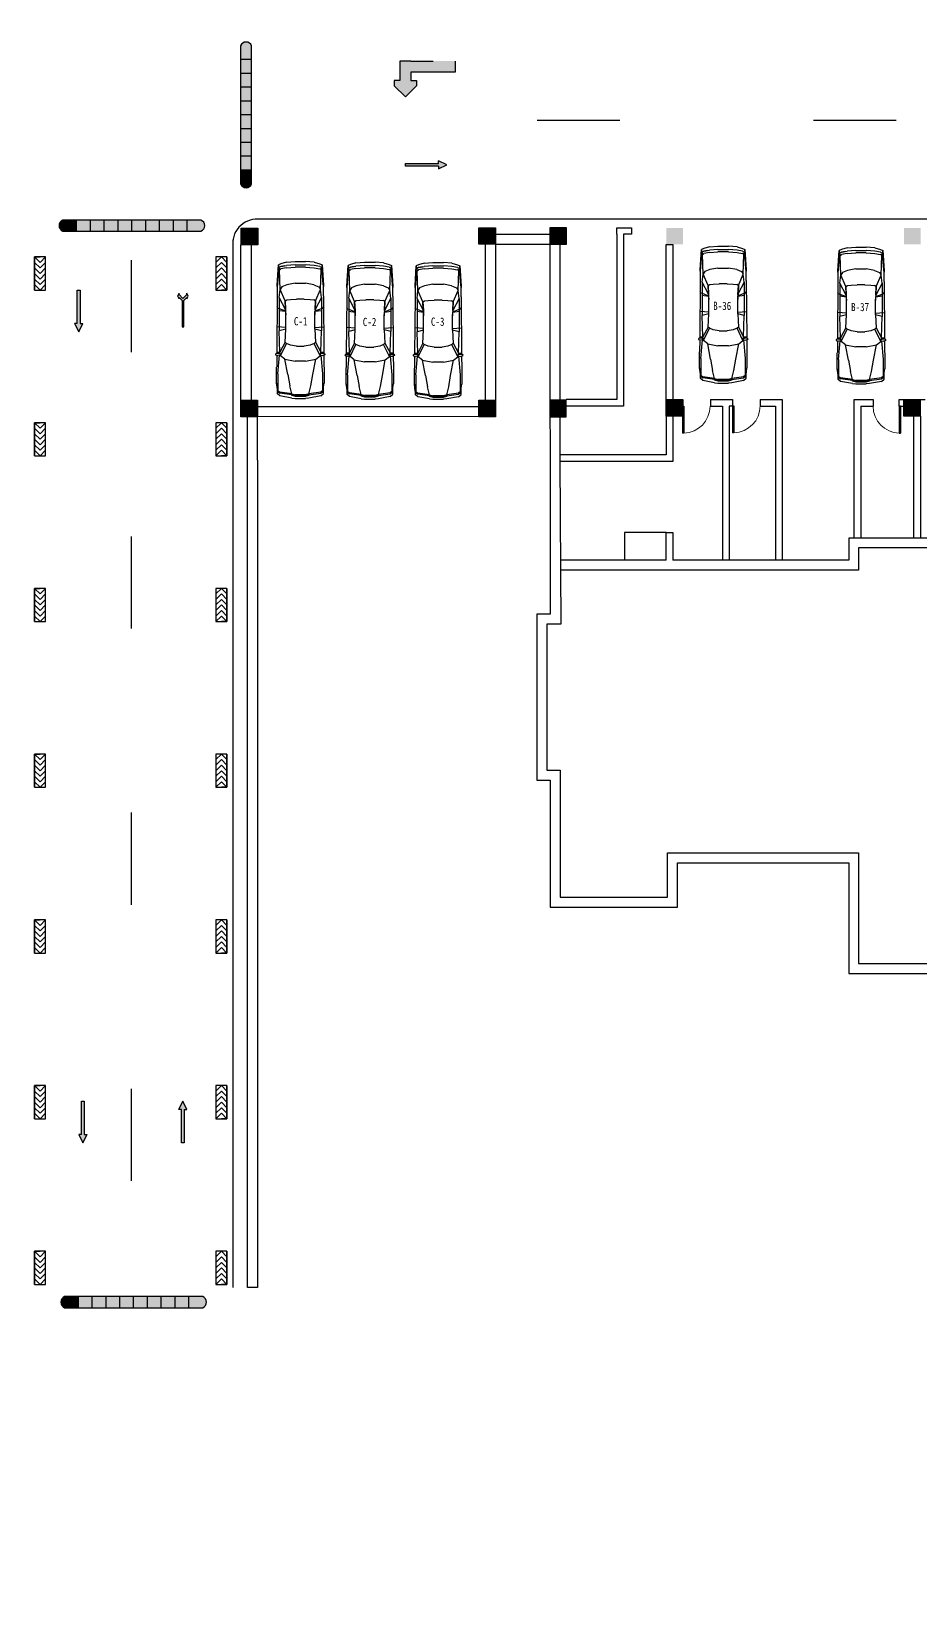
# Model space of a CAD drawing. Extents: x -266505272703 to 7385419, y -354256 to 107640740655.
# Drawn here: x 3530913 to 3563073, y -41758 to 15367 of the extents above; entities that cross this region are included whole.
import ezdxf

# ---------------------------------------------------------------- set-up
doc = ezdxf.new("R2010")
doc.units = 0
doc.header["$LTSCALE"] = 1000
for name, color, linetype in [('jb1', 42, 'Continuous'), ('PUB_TEXT', 7, 'Continuous'), ('QC', 8, 'Continuous'), ('ROOF', 4, 'Continuous'), ('WINDOW', 4, 'Continuous'), ('图框', 6, 'Continuous'), ('红线', 1, 'Continuous')]:
    doc.layers.add(name, color=color, linetype=linetype)
doc.styles.get("Standard").update_dxf_attribs({"font": 'rs.shx', "bigfont": 'hztxt.shx'})
doc.styles.add('STYLE2', font='NSimSun.ttf', dxfattribs={"width": 0.8})

# ---------------------------------------------------------------- blocks, each defined once
blk = doc.blocks.new('M_F27')
for p, q in [((-2489, 522), (-2426, 736)), ((-2426, 736), (-2389, 824)), ((-2389, 824), (-1610, 874)), ((-2389, 824), (-1560, 874)), ((-2264, 812), (-2389, 824)), ((-2326, 736), (-2364, 522)), ((-2326, 736), (-2351, 596)), ((-2326, 736), (-2288, 811)), ((-2200, 786), (-2288, 811)), ((-2276, 522), (-2238, 736)), ((-2200, 786), (-2238, 736)), ((-1560, 874), (-2212, 815)), ((-2208, 815), (-2211, 814)), ((-1660, 862), (-2208, 815)), ((-1446, 761), (-2200, 786)), ((-1560, 874), (-1660, 862)), ((-1622, 510), (-1547, 698)), ((-1617, 869), (-1620, 866)), ((-1208, 874), (-1610, 874)), ((-1547, 698), (-1446, 761)), ((-1145, 799), (-1446, 761)), ((-1019, 572), (-1446, 761)), ((-1208, 874), (980, 889)), ((-1145, 799), (-682, 557)), ((-1145, 799), (124, 799)), ((-743, 849), (-793, 874)), ((-730, 799), (-743, 849)), ((-630, 555), (-730, 799)), ((-642, 799), (-605, 554)), ((-2, 547), (-27, 877)), ((124, 799), (61, 547)), ((941, 773), (124, 799)), ((564, 572), (941, 773)), ((1079, 748), (614, 522)), ((941, 773), (941, 874)), ((983, 777), (941, 773)), ((941, 773), (987, 765)), ((980, 902), (995, 790)), ((980, 790), (980, 898)), ((995, 790), (980, 790)), ((980, 790), (992, 746)), ((984, 905), (1020, 939)), ((992, 746), (1021, 747)), ((995, 790), (1022, 746)), ((1022, 748), (995, 790)), ((1021, 747), (1022, 748)), ((1053, 768), (1022, 746)), ((1036, 935), (1062, 857)), ((1036, 756), (1079, 748)), ((1051, 889), (1497, 893)), ((1057, 776), (1062, 857)), ((1770, 849), (1058, 784)), ((1204, 585), (1079, 748)), ((1506, 899), (2121, 899)), ((2461, 849), (1770, 849)), ((2272, 876), (2121, 899)), ((2272, 876), (2272, 874)), ((2437, 851), (2272, 876)), ((2511, 874), (2287, 874)), ((2398, 849), (2461, 773)), ((2437, 850), (2433, 851)), ((2498, 773), (2436, 849)), ((2511, 874), (2450, 850)), ((2461, 773), (2523, 321)), ((2561, 321), (2498, 773)), ((2599, 773), (2511, 874)), ((2599, 773), (2687, 321)), ((-2489, 522), (-2514, 196)), ((-2514, -206), (-2514, 196)), ((-2364, 522), (-2389, 196)), ((-2389, -206), (-2389, 196)), ((-2351, 594), (-2351, 596)), ((-2301, 196), (-2276, 522)), ((-2301, 196), (-2301, -206)), ((-1622, 510), (-1685, 196)), ((-1685, -206), (-1685, 196)), ((-1082, 145), (-1070, 371)), ((-1082, 145), (-1082, -156)), ((-1070, 371), (-1057, 510)), ((-1019, 572), (-1057, 510)), ((-680, 556), (-1019, 572)), ((-1019, 572), (-479, 547)), ((-680, 556), (-630, 555)), ((-605, 554), (-630, 555)), ((-479, 547), (-605, 554)), ((61, 547), (-479, 547)), ((61, 547), (564, 572)), ((564, 572), (614, 522)), ((614, 522), (677, 371)), ((677, 371), (714, 145)), ((714, -156), (714, 145)), ((1795, 472), (1204, 585)), ((1280, 196), (1204, 585)), ((1280, 196), (1280, -206)), ((2222, 397), (1795, 472)), ((2523, 321), (2222, 397)), ((2523, 321), (2586, 321)), ((2523, 321), (2561, 196)), ((2580, 196), (2542, 321)), ((2561, 196), (2561, -206)), ((2611, 196), (2574, 321)), ((2580, 321), (2618, 196)), ((2580, 196), (2580, -206)), ((2611, 196), (2611, -206)), ((2618, -206), (2618, 196)), ((2687, 321), (2699, 196)), ((2699, -206), (2699, 196)), ((-2489, -533), (-2514, -206)), ((-2489, -533), (-2426, -747)), ((-2389, -206), (-2364, -533)), ((-2326, -747), (-2364, -533)), ((-2276, -533), (-2301, -206)), ((-2276, -533), (-2238, -747)), ((-1685, -206), (-1622, -520)), ((-1622, -520), (-1547, -709)), ((-1019, -583), (-1446, -772)), ((-682, -568), (-1145, -809)), ((-1070, -382), (-1082, -156)), ((-1057, -520), (-1070, -382)), ((-1019, -583), (-1057, -520)), ((-479, -558), (-1019, -583)), ((-1019, -583), (-680, -567)), ((-730, -809), (-630, -566)), ((-680, -567), (-682, -568)), ((-680, -567), (-630, -566)), ((-605, -565), (-642, -809)), ((-630, -566), (-605, -565)), ((-605, -565), (-479, -558)), ((61, -558), (-479, -558)), ((-2, -558), (-27, -884)), ((61, -558), (124, -809)), ((564, -583), (61, -558)), ((614, -533), (564, -583)), ((564, -583), (941, -784)), ((677, -382), (614, -533)), ((1079, -759), (614, -533)), ((714, -156), (677, -382)), ((1204, -596), (1079, -759)), ((1204, -596), (1280, -206)), ((1795, -483), (1204, -596)), ((1795, -483), (2222, -407)), ((2523, -332), (2222, -407)), ((2523, -332), (2461, -784)), ((2561, -332), (2498, -784)), ((2523, -332), (2561, -206)), ((2586, -332), (2523, -332)), ((2580, -206), (2542, -332)), ((2618, -6), (2561, -6)), ((2574, -332), (2611, -206)), ((2618, -206), (2580, -332)), ((2687, -332), (2599, -784)), ((2687, -332), (2699, -206)), ((-2426, -747), (-2389, -835)), ((-2389, -835), (-2264, -823)), ((-1560, -885), (-2389, -835)), ((-1610, -885), (-2389, -835)), ((-2351, -607), (-2351, -605)), ((-2351, -607), (-2326, -747)), ((-2326, -747), (-2288, -822)), ((-2288, -822), (-2200, -797)), ((-2200, -797), (-2238, -747)), ((-2212, -826), (-1560, -885)), ((-2208, -826), (-2211, -825)), ((-1660, -872), (-2208, -826)), ((-1446, -772), (-2200, -797)), ((-1560, -885), (-1660, -872)), ((-1621, -877), (-1617, -880)), ((-1610, -885), (-1208, -885)), ((-1547, -709), (-1446, -772)), ((-1145, -809), (-1446, -772)), ((-1208, -885), (980, -900)), ((-1145, -809), (124, -809)), ((-743, -860), (-793, -885)), ((-743, -860), (-730, -809)), ((941, -784), (124, -809)), ((987, -776), (941, -784)), ((983, -788), (941, -784)), ((941, -885), (941, -784)), ((992, -757), (980, -800)), ((995, -800), (980, -800)), ((995, -800), (980, -913)), ((980, -909), (980, -800)), ((984, -916), (1020, -950)), ((992, -757), (1021, -758)), ((995, -800), (1022, -757)), ((1022, -758), (995, -800)), ((1021, -758), (1022, -758)), ((1022, -757), (1053, -779)), ((1036, -767), (1079, -759)), ((1036, -946), (1062, -867)), ((1051, -901), (1497, -904)), ((1057, -787), (1062, -867)), ((1770, -860), (1058, -795)), ((2121, -910), (1506, -910)), ((1770, -860), (2461, -860)), ((2121, -910), (2272, -887)), ((2270, -887), (2121, -910)), ((2437, -861), (2272, -887)), ((2272, -885), (2272, -887)), ((2285, -885), (2511, -885)), ((2398, -860), (2461, -784)), ((2436, -860), (2498, -784)), ((2437, -861), (2436, -860)), ((2450, -861), (2511, -885)), ((2599, -784), (2511, -885))]:
    blk.add_line(p, q)
for centre, start, end in [((990, 898), 132.96497, 179.74535), ((1027, 932), 18.15727, 132.96497), ((1047, 776), 305.15418, 356.86364), ((990, -909), 180.25465, 227.03503), ((1027, -942), 227.03503, 341.84273), ((1047, -787), 3.17983, 54.84582)]:
    blk.add_arc(centre, 10, start, end)
at = {"width": 0.8, "flags": 9}
for tag in ['XSIZE', 'YSIZE']:
    blk.add_attdef(tag, (0, 0), '', height=0.5, dxfattribs=at)
blk = doc.blocks.new('$DorLib2D$00000001')
for p, q in [((0.45, 0.975), (0.5, 0.975)), ((0.45, 0), (0.45, 0.975)), ((0.5, 0), (0.5, 0.975)), ((0.5, 0), (0.45, 0))]:
    blk.add_line(p, q)
at = {"lineweight": 13}
blk.add_arc((0.475, 0), 0.975, 91.4693, 180, dxfattribs=at)

msp = doc.modelspace()

# ---------------------------------------------------------------- hatches: boundary and pattern name
at = {"layer": 'jb1', "linetype": 'ByBlock'}
h = msp.add_hatch(color=256, dxfattribs=at)
h.paths.add_polyline_path([(3207028, 61244), (3207028, -349256), (3784028, -349256), (3784028, 61244)], flags=16)
h.paths.add_polyline_path([(3194528, -354256), (3194528, 66244), (3789028, 66244), (3789028, -354256)])
h.paths.add_polyline_path([(3205987, -18360), (3205987, -12971), (3203126, -12971), (3203126, -18360)], flags=24)
h.paths.add_polyline_path([(3201099, -18348), (3201099, -12948), (3198270, -12948), (3198270, -18348)], flags=24)
edge = h.paths.add_edge_path(flags=16)
edge.add_line((3207028, 61244), (3197028, 61244))
edge.add_line((3197028, 61244), (3197028, -23256))
edge.add_line((3197028, -23256), (3207028, -23256))
edge = h.paths.add_edge_path(flags=16)
edge.add_line((3202028, 61244), (3202028, -18256))
h.paths.add_polyline_path([(3201021, -22371), (3201021, -20286), (3198223, -20286), (3198223, -22371)], flags=24)
h.paths.add_polyline_path([(3205457, -22424), (3205457, -20318), (3202722, -20318), (3202722, -22424)], flags=24)
edge = h.paths.add_edge_path(flags=0)
edge.add_line((3197028, -18256), (3207028, -18256))
edge = h.paths.add_edge_path(flags=0)
edge.add_line((3197028, -10756), (3207028, -10756))
edge = h.paths.add_edge_path(flags=0)
edge.add_line((3197028, 744), (3207028, 744))
h.paths.add_polyline_path([(3205940, 8359), (3205940, 13623), (3203017, 13623), (3203017, 8359)], flags=24)
h.paths.add_polyline_path([(3200990, 8419), (3200990, 12965), (3198161, 12965), (3198161, 8419)], flags=24)
edge = h.paths.add_edge_path(flags=0)
edge.add_line((3197028, 8244), (3207028, 8244))
edge = h.paths.add_edge_path(flags=0)
edge.add_line((3197028, 15744), (3207028, 15744))
h.paths.add_polyline_path([(3201180, 34865), (3201180, 40170), (3198382, 40170), (3198382, 34865)], flags=24)
h.paths.add_polyline_path([(3205969, 34786), (3205969, 39997), (3203329, 39997), (3203329, 34786)], flags=24)
edge = h.paths.add_edge_path(flags=0)
edge.add_line((3197028, 27244), (3207028, 27244))
edge = h.paths.add_edge_path(flags=0)
edge.add_line((3197028, 34744), (3207028, 34744))
edge = h.paths.add_edge_path(flags=0)
edge.add_line((3197028, 42244), (3207028, 42244))
edge = h.paths.add_edge_path(flags=0)
edge.add_line((3197028, 53744), (3207028, 53744))
edge = h.paths.add_edge_path(flags=0)
edge.add_line((3504528, -349256), (3504528, -335256))
edge.add_line((3504528, -335256), (3784028, -335256))
edge = h.paths.add_edge_path(flags=0)
edge.add_line((3580028, -344756), (3670028, -344756))
edge = h.paths.add_edge_path(flags=0)
edge.add_line((3580028, -340256), (3670028, -340256))
h.paths.add_polyline_path([(3580921, -339322), (3586279, -339322), (3586279, -336555), (3580921, -336555)], flags=8)
h.paths.add_polyline_path([(3581167, -348327), (3586242, -348327), (3586242, -345529), (3581167, -345529)], flags=8)
edge = h.paths.add_edge_path(flags=0)
edge.add_line((3511834, -341564), (3511834, -341020))
edge = h.paths.add_edge_path(flags=0)
edge.add_line((3518840, -341020), (3518840, -341564))
edge = h.paths.add_edge_path(flags=0)
edge.add_line((3517008, -341564), (3517008, -341020))
edge = h.paths.add_edge_path(flags=0)
edge.add_arc((3515337, -341290), 439, 0, 360)
edge = h.paths.add_edge_path(flags=0)
edge.add_arc((3515337, -341290), 952, 0, 360)
edge = h.paths.add_edge_path(flags=0)
edge.add_line((3513691, -341020), (3513691, -341564))
edge = h.paths.add_edge_path(flags=0)
edge.add_line((3580028, -349256), (3580028, -335256))
h.paths.add_polyline_path([(3528821, -347040), (3562658, -347040), (3562658, -344592), (3528821, -344592)], flags=8)
edge = h.paths.add_edge_path(flags=0)
edge.add_arc((3514570, -346293), 254, 23.8671, 164.0253)
edge = h.paths.add_edge_path(flags=0)
edge.add_line((3514326, -346552), (3514326, -346775))
edge.add_line((3514326, -346775), (3514216, -346775))
edge.add_line((3514216, -346775), (3514216, -346328))
edge = h.paths.add_edge_path(flags=0)
edge.add_line((3514216, -346258), (3514216, -345945))
edge.add_line((3514216, -345945), (3514326, -345945))
edge.add_line((3514326, -345945), (3514326, -346034))
edge = h.paths.add_edge_path(flags=0)
edge.add_line((3513019, -343617), (3515077, -343617))
edge = h.paths.add_edge_path(flags=0)
edge.add_line((3515077, -344162), (3513019, -344162))
edge = h.paths.add_edge_path(flags=0)
edge.add_line((3513019, -341564), (3513019, -343617))
edge = h.paths.add_edge_path(flags=0)
edge.add_line((3512499, -343617), (3512499, -341564))
edge = h.paths.add_edge_path(flags=0)
edge.add_line((3513019, -344830), (3512499, -344830))
h.paths.add_polyline_path([(3512811, -345945), (3512918, -345945), (3512918, -346778), (3512811, -346778)], flags=0)
h.paths.add_polyline_path([(3512802, -345680), (3512915, -345680), (3512915, -345855), (3512802, -345855)], flags=0)
edge = h.paths.add_edge_path(flags=0)
edge.add_line((3512499, -344830), (3512499, -344162))
edge = h.paths.add_edge_path(flags=0)
edge.add_line((3511834, -343617), (3512499, -343617))
edge = h.paths.add_edge_path(flags=0)
edge.add_line((3511834, -344162), (3511834, -343617))
edge = h.paths.add_edge_path(flags=0)
edge.add_line((3512499, -344162), (3511834, -344162))
edge = h.paths.add_edge_path(flags=0)
edge.add_line((3512484, -346058), (3512484, -346775))
edge.add_line((3512484, -346775), (3512370, -346775))
edge.add_line((3512370, -346775), (3512370, -346058))
edge = h.paths.add_edge_path(flags=0)
edge.add_line((3512370, -346058), (3512213, -346058))
edge.add_line((3512213, -346058), (3512213, -345948))
edge.add_line((3512213, -345948), (3512370, -345948))
edge = h.paths.add_edge_path(flags=0)
edge.add_line((3512370, -345948), (3512370, -345683))
edge.add_line((3512370, -345683), (3512484, -345683))
edge.add_line((3512484, -345683), (3512484, -345948))
edge = h.paths.add_edge_path(flags=0)
edge.add_line((3512484, -345948), (3512641, -345948))
edge.add_line((3512641, -345948), (3512641, -346058))
edge.add_line((3512641, -346058), (3512484, -346058))
edge = h.paths.add_edge_path(flags=0)
edge.add_line((3513019, -344162), (3513019, -344830))
edge = h.paths.add_edge_path(flags=0)
edge.add_arc((3514570, -346293), 356, 174.3933, 185.6067)
edge = h.paths.add_edge_path(flags=0)
edge.add_arc((3513552, -346367), 312, 10.9739, 349.0261)
edge = h.paths.add_edge_path(flags=0)
edge.add_line((3513859, -346308), (3513859, -346427))
edge = h.paths.add_edge_path(flags=0)
edge.add_arc((3513552, -346367), 428, 44.2885, 315.7115)
edge = h.paths.add_edge_path(flags=0)
edge.add_line((3513859, -346068), (3513859, -345945))
edge.add_line((3513859, -345945), (3513978, -345945))
edge.add_line((3513978, -345945), (3513978, -346781))
edge.add_line((3513978, -346781), (3513859, -346781))
edge.add_line((3513859, -346781), (3513859, -346666))
edge = h.paths.add_edge_path(flags=0)
edge.add_line((3512499, -341564), (3511834, -341564))
edge = h.paths.add_edge_path(flags=0)
edge.add_line((3513691, -341564), (3513019, -341564))
edge = h.paths.add_edge_path(flags=0)
edge.add_line((3518197, -341564), (3518197, -343617))
edge = h.paths.add_edge_path(flags=0)
edge.add_line((3517677, -343617), (3517677, -341564))
edge = h.paths.add_edge_path(flags=0)
edge.add_line((3518865, -344162), (3518197, -344162))
edge = h.paths.add_edge_path(flags=0)
edge.add_line((3518197, -343617), (3518865, -343617))
edge = h.paths.add_edge_path(flags=0)
edge.add_line((3518197, -344162), (3518197, -344830))
edge = h.paths.add_edge_path(flags=0)
edge.add_line((3518865, -343617), (3518865, -344162))
edge = h.paths.add_edge_path(flags=0)
edge.add_line((3515597, -342974), (3515597, -343617))
edge = h.paths.add_edge_path(flags=0)
edge.add_line((3515077, -342974), (3515597, -342974))
edge = h.paths.add_edge_path(flags=0)
edge.add_line((3515077, -343617), (3515077, -342974))
edge = h.paths.add_edge_path(flags=0)
edge.add_line((3515597, -343617), (3517677, -343617))
edge = h.paths.add_edge_path(flags=0)
edge.add_line((3517677, -344830), (3517677, -344162))
edge = h.paths.add_edge_path(flags=0)
edge.add_line((3517677, -344162), (3515597, -344162))
edge = h.paths.add_edge_path(flags=0)
edge.add_line((3515077, -344805), (3515077, -344162))
edge = h.paths.add_edge_path(flags=0)
edge.add_line((3515597, -344805), (3515077, -344805))
edge = h.paths.add_edge_path(flags=0)
edge.add_line((3515597, -344162), (3515597, -344805))
edge = h.paths.add_edge_path(flags=0)
edge.add_line((3518197, -344830), (3517677, -344830))
edge = h.paths.add_edge_path(flags=0)
edge.add_arc((3518301, -346289), 254, 23.8671, 164.0253)
edge = h.paths.add_edge_path(flags=0)
edge.add_line((3518057, -346219), (3518057, -346359))
edge = h.paths.add_edge_path(flags=0)
edge.add_line((3518057, -346359), (3518057, -346548))
edge = h.paths.add_edge_path(flags=0)
edge.add_line((3518057, -346548), (3518057, -346771))
edge.add_line((3518057, -346771), (3517947, -346771))
edge.add_line((3517947, -346771), (3517947, -346324))
edge = h.paths.add_edge_path(flags=0)
edge.add_arc((3518301, -346289), 356, 174.3933, 185.6067)
edge = h.paths.add_edge_path(flags=0)
edge.add_line((3517947, -346255), (3517947, -345941))
edge.add_line((3517947, -345941), (3518057, -345941))
edge.add_line((3518057, -345941), (3518057, -346030))
edge = h.paths.add_edge_path(flags=0)
edge.add_arc((3518301, -346289), 356, 11.9054, 133.2969)
edge = h.paths.add_edge_path(flags=0)
edge.add_line((3518649, -346216), (3518649, -346771))
edge.add_line((3518649, -346771), (3518533, -346771))
edge.add_line((3518533, -346771), (3518533, -346559))
edge = h.paths.add_edge_path(flags=0)
edge.add_line((3518533, -346392), (3518533, -346559))
edge = h.paths.add_edge_path(flags=0)
edge.add_line((3518533, -346392), (3518533, -346187))
edge = h.paths.add_edge_path(flags=0)
edge.add_arc((3517283, -346363), 312, 10.9739, 349.0261)
edge = h.paths.add_edge_path(flags=0)
edge.add_line((3517590, -346304), (3517590, -346423))
edge = h.paths.add_edge_path(flags=0)
edge.add_arc((3517283, -346363), 428, 44.2885, 315.7115)
edge = h.paths.add_edge_path(flags=0)
edge.add_line((3517590, -346064), (3517590, -345941))
edge.add_line((3517590, -345941), (3517709, -345941))
edge.add_line((3517709, -345941), (3517709, -346777))
edge.add_line((3517709, -346777), (3517590, -346777))
edge.add_line((3517590, -346777), (3517590, -346663))
edge = h.paths.add_edge_path(flags=0)
edge.add_line((3516060, -346333), (3516060, -346166))
edge = h.paths.add_edge_path(flags=0)
edge.add_line((3516060, -346333), (3516060, -346538))
edge = h.paths.add_edge_path(flags=0)
edge.add_arc((3516292, -346436), 254, 203.8671, 344.0253)
edge = h.paths.add_edge_path(flags=0)
edge.add_line((3516537, -346505), (3516537, -346366))
edge = h.paths.add_edge_path(flags=0)
edge.add_line((3516537, -346366), (3516537, -346176))
edge = h.paths.add_edge_path(flags=0)
edge.add_line((3516537, -346176), (3516537, -345954))
edge.add_line((3516537, -345954), (3516647, -345954))
edge.add_line((3516647, -345954), (3516647, -346401))
edge = h.paths.add_edge_path(flags=0)
edge.add_arc((3516292, -346436), 356, 354.3933, 365.6067)
edge = h.paths.add_edge_path(flags=0)
edge.add_line((3516647, -346470), (3516647, -346784))
edge.add_line((3516647, -346784), (3516537, -346784))
edge.add_line((3516537, -346784), (3516537, -346695))
edge = h.paths.add_edge_path(flags=0)
edge.add_arc((3516292, -346436), 356, 191.9054, 313.2969)
edge = h.paths.add_edge_path(flags=0)
edge.add_line((3515944, -346509), (3515944, -345954))
edge.add_line((3515944, -345954), (3516060, -345954))
edge.add_line((3516060, -345954), (3516060, -346166))
h.paths.add_polyline_path([(3515258, -347039), (3515371, -346773), (3515050, -345951), (3515179, -345951), (3515429, -346606), (3515696, -345947), (3515822, -345947), (3515379, -347039)], flags=0)
edge = h.paths.add_edge_path(flags=0)
edge.add_line((3514326, -346223), (3514326, -346363))
edge = h.paths.add_edge_path(flags=0)
edge.add_line((3514326, -346363), (3514326, -346552))
edge = h.paths.add_edge_path(flags=0)
edge.add_arc((3514570, -346293), 356, 11.9054, 133.2969)
edge = h.paths.add_edge_path(flags=0)
edge.add_line((3514918, -346220), (3514918, -346775))
edge.add_line((3514918, -346775), (3514802, -346775))
edge.add_line((3514802, -346775), (3514802, -346563))
edge = h.paths.add_edge_path(flags=0)
edge.add_line((3514802, -346396), (3514802, -346563))
edge = h.paths.add_edge_path(flags=0)
edge.add_line((3514802, -346396), (3514802, -346190))
edge = h.paths.add_edge_path(flags=0)
edge.add_line((3518840, -341564), (3518197, -341564))
edge = h.paths.add_edge_path(flags=0)
edge.add_line((3517677, -341564), (3517008, -341564))
h.paths.add_polyline_path([(3580874, -344098), (3586179, -344098), (3586179, -341300), (3580874, -341300)], flags=8)
edge = h.paths.add_edge_path(flags=0)
edge.add_line((3515077, -338991), (3513019, -338991))
edge = h.paths.add_edge_path(flags=0)
edge.add_line((3513019, -338447), (3515077, -338447))
edge = h.paths.add_edge_path(flags=0)
edge.add_line((3512499, -337779), (3513019, -337779))
edge = h.paths.add_edge_path(flags=0)
edge.add_line((3511834, -338447), (3512499, -338447))
edge = h.paths.add_edge_path(flags=0)
edge.add_line((3511834, -338991), (3511834, -338447))
edge = h.paths.add_edge_path(flags=0)
edge.add_line((3512499, -338991), (3511834, -338991))
edge = h.paths.add_edge_path(flags=0)
edge.add_line((3512499, -338447), (3512499, -337779))
edge = h.paths.add_edge_path(flags=0)
edge.add_line((3511834, -341020), (3512499, -341020))
edge = h.paths.add_edge_path(flags=0)
edge.add_line((3512499, -341020), (3512499, -338991))
edge = h.paths.add_edge_path(flags=0)
edge.add_line((3513019, -337779), (3513019, -338447))
edge = h.paths.add_edge_path(flags=0)
edge.add_line((3513019, -341020), (3513691, -341020))
edge = h.paths.add_edge_path(flags=0)
edge.add_line((3513019, -338991), (3513019, -341020))
edge = h.paths.add_edge_path(flags=0)
edge.add_line((3518865, -338991), (3518197, -338991))
edge = h.paths.add_edge_path(flags=0)
edge.add_line((3518197, -338447), (3518865, -338447))
edge = h.paths.add_edge_path(flags=0)
edge.add_line((3518197, -337779), (3518197, -338447))
edge = h.paths.add_edge_path(flags=0)
edge.add_line((3518865, -338447), (3518865, -338991))
edge = h.paths.add_edge_path(flags=0)
edge.add_line((3517677, -338991), (3515622, -338991))
edge = h.paths.add_edge_path(flags=0)
edge.add_line((3515077, -339634), (3515077, -338991))
edge = h.paths.add_edge_path(flags=0)
edge.add_line((3515622, -339634), (3515077, -339634))
edge = h.paths.add_edge_path(flags=0)
edge.add_line((3515622, -338991), (3515622, -339634))
edge = h.paths.add_edge_path(flags=0)
edge.add_line((3515622, -337804), (3515622, -338447))
edge = h.paths.add_edge_path(flags=0)
edge.add_line((3515077, -337804), (3515622, -337804))
edge = h.paths.add_edge_path(flags=0)
edge.add_line((3515077, -338447), (3515077, -337804))
edge = h.paths.add_edge_path(flags=0)
edge.add_line((3515622, -338447), (3517677, -338447))
edge = h.paths.add_edge_path(flags=0)
edge.add_line((3517677, -338447), (3517677, -337779))
edge = h.paths.add_edge_path(flags=0)
edge.add_line((3517677, -337779), (3518197, -337779))
edge = h.paths.add_edge_path(flags=0)
edge.add_line((3518197, -341020), (3518840, -341020))
edge = h.paths.add_edge_path(flags=0)
edge.add_line((3517008, -341020), (3517677, -341020))
edge = h.paths.add_edge_path(flags=0)
edge.add_line((3517677, -341020), (3517677, -338991))
edge = h.paths.add_edge_path(flags=0)
edge.add_line((3518197, -338991), (3518197, -341020))
h.paths.add_polyline_path([(3748525, -351778), (3760192, -351778), (3760192, -349903), (3748525, -349903)], flags=24)
edge = h.paths.add_edge_path(flags=0)
edge.add_line((3710028, -342256), (3784028, -342256))
edge = h.paths.add_edge_path(flags=0)
edge.add_line((3601028, -335256), (3601028, -349256))
edge = h.paths.add_edge_path(flags=0)
edge.add_line((3589528, -335256), (3589528, -349256))
edge = h.paths.add_edge_path(flags=0)
edge.add_line((3612528, -335256), (3612528, -349256))
edge = h.paths.add_edge_path(flags=0)
edge.add_line((3624028, -335256), (3624028, -349256))
edge = h.paths.add_edge_path(flags=0)
edge.add_line((3647028, -335256), (3647028, -349256))
edge = h.paths.add_edge_path(flags=0)
edge.add_line((3635528, -335256), (3635528, -349256))
edge = h.paths.add_edge_path(flags=0)
edge.add_line((3658528, -335256), (3658528, -349256))
edge = h.paths.add_edge_path(flags=0)
edge.add_line((3670028, -335256), (3670028, -349256))
h.paths.add_polyline_path([(3711053, -341578), (3716432, -341578), (3716432, -338749), (3711053, -338749)], flags=8)
edge = h.paths.add_edge_path(flags=0)
edge.add_line((3710028, -335256), (3710028, -349256))
edge = h.paths.add_edge_path(flags=0)
edge.add_line((3720028, -335256), (3720028, -349256))
h.paths.add_polyline_path([(3711079, -345640), (3716406, -345640), (3716406, -342968), (3711079, -342968)], flags=8)
h.paths.add_polyline_path([(3711053, -348311), (3716432, -348311), (3716432, -345482), (3711053, -345482)], flags=8)
h.paths.add_polyline_path([(3624911, -339311), (3632210, -339311), (3632210, -336482), (3624911, -336482)], flags=8)
h.paths.add_polyline_path([(3602005, -339364), (3609221, -339364), (3609221, -336472), (3602005, -336472)], flags=8)
h.paths.add_polyline_path([(3590516, -339353), (3597689, -339353), (3597689, -336524), (3590516, -336524)], flags=8)
h.paths.add_polyline_path([(3613157, -339384), (3619486, -339384), (3619486, -336493), (3613157, -336493)], flags=8)
h.paths.add_polyline_path([(3647932, -339290), (3655148, -339290), (3655148, -336587), (3647932, -336587)], flags=8)
h.paths.add_polyline_path([(3636077, -339384), (3642406, -339384), (3642406, -336493), (3636077, -336493)], flags=8)
h.paths.add_polyline_path([(3659500, -339327), (3666558, -339327), (3666558, -336529), (3659500, -336529)], flags=8)
h.paths.add_polyline_path([(3711074, -338940), (3716222, -338940), (3716222, -336236), (3711074, -336236)], flags=8)
edge = h.paths.add_edge_path(flags=0)
edge.add_line((3760028, -335256), (3760028, -349256))
edge = h.paths.add_edge_path(flags=0)
edge.add_line((3770028, -335256), (3770028, -349256))
h.paths.add_polyline_path([(3761611, -342149), (3766706, -342149), (3766706, -339414), (3761611, -339414)], flags=8)
h.paths.add_polyline_path([(3768122, -351862), (3777724, -351862), (3777724, -349980), (3768122, -349980)], flags=24)
edge = h.paths.add_edge_path(flags=0)
edge.add_line((3760028, -345756), (3784028, -345756))
h.paths.add_polyline_path([(3761437, -348959), (3766512, -348959), (3766512, -346162), (3761437, -346162)], flags=8)
h.paths.add_polyline_path([(3761482, -345773), (3766693, -345773), (3766693, -342881), (3761482, -342881)], flags=8)
edge = h.paths.add_edge_path(flags=0)
edge.add_line((3760028, -338756), (3784028, -338756))
h.paths.add_polyline_path([(3761355, -338711), (3766723, -338711), (3766723, -335787), (3761355, -335787)], flags=8)
h.paths.add_polyline_path([(3732909, -341175), (3744153, -341175), (3744153, -336791), (3732909, -336791)], flags=8)
h.paths.add_polyline_path([(3774282, -341950), (3776471, -341950), (3776471, -339865), (3774282, -339865)], flags=8)
h.paths.add_polyline_path([(3681133, -345871), (3701185, -345871), (3701185, -340511), (3681133, -340511)], flags=8)
h.paths.add_polyline_path([(3444535, -317388), (3497618, -317388), (3497618, -307471), (3444535, -307471)], flags=8)
for points in [[(3539102, 7642), (3539102, 8243), (3538500, 8243), (3538500, 7642)], [(3547701, 8026), (3547701, 8267), (3547100, 8267), (3547100, 7666), (3547701, 7666)], [(3550265, 8267), (3549663, 8267), (3549663, 7666), (3550023, 7666), (3550265, 7666)], [(3539087, 2021), (3538486, 2021), (3538486, 1420), (3539087, 1420)], [(3547701, 1420), (3547701, 2021), (3547100, 2021), (3547100, 1420)], [(3550260, 2021), (3549659, 2021), (3549659, 1420), (3550260, 1420)], [(3554472, 2041), (3553871, 2041), (3553871, 1440), (3554472, 1440)], [(3563068, 2041), (3562467, 2041), (3562467, 1440), (3563068, 1440)]]:
    msp.add_hatch(color=256, dxfattribs=at).paths.add_polyline_path(points)
h = msp.add_hatch(color=256, dxfattribs=at)
h.paths.add_polyline_path([(3554478, 7659), (3553878, 7659), (3553878, 8259), (3554478, 8259)])
h.paths.add_polyline_path([(3563078, 7659), (3562478, 7659), (3562478, 8259), (3563078, 8259)])
h.paths.add_polyline_path([(3571678, 7659), (3571078, 7659), (3571078, 8259), (3571678, 8259)])
h.paths.add_polyline_path([(3580278, 7659), (3579678, 7659), (3579678, 8259), (3580278, 8259)])
h.paths.add_polyline_path([(3588878, 7659), (3588278, 7659), (3588278, 8259), (3588878, 8259)])
h.paths.add_polyline_path([(3597478, 7659), (3596878, 7659), (3596878, 8259), (3597478, 8259)])
at = {"layer": '图框', "linetype": 'ByBlock'}
for points in [[(3544637, 13901), (3546237, 13901), (3546237, 14301), (3545437, 14301), (3544637, 14301), (3544237, 14301), (3544237, 13601), (3544037, 13601), (3544037, 13401), (3544437, 13001), (3544837, 13401), (3544837, 13601), (3544637, 13601)], [(3544437, 10592), (3544437, 10492), (3545637, 10492), (3545637, 10392), (3545937, 10542), (3545637, 10692), (3545637, 10592)], [(3532668, 6001), (3532568, 6001), (3532568, 4801), (3532468, 4801), (3532618, 4501), (3532768, 4801), (3532668, 4801)], [(3536528, 5741), (3536528, 5691), (3536576, 5791), (3536528, 5892), (3536528, 5842), (3536391, 5703), (3536253, 5842), (3536253, 5892), (3536205, 5791), (3536253, 5691), (3536253, 5741), (3536365, 5629), (3536367, 4680), (3536417, 4679), (3536417, 5629)], [(3532818, -23360), (3532718, -23360), (3532718, -24560), (3532618, -24560), (3532768, -24860), (3532918, -24560), (3532818, -24560)], [(3536334, -24860), (3536434, -24860), (3536434, -23660), (3536534, -23660), (3536384, -23360), (3536234, -23660), (3536334, -23660)]]:
    msp.add_hatch(color=256, dxfattribs=at).paths.add_polyline_path(points)
at = {"layer": '红线', "linetype": 'ByBlock'}
h = msp.add_hatch(color=7, dxfattribs=at)
h.paths.add_polyline_path([(3538874, 14851, 0.685475), (3538474, 14851), (3538474, 14351), (3538874, 14351)])
h.paths.add_polyline_path([(3538874, 13851), (3538474, 13851), (3538474, 13351), (3538874, 13351)])
h.paths.add_polyline_path([(3538874, 12851), (3538474, 12851), (3538474, 12351), (3538874, 12351)])
h.paths.add_polyline_path([(3538474, 11351), (3538874, 11351), (3538874, 11851), (3538474, 11851)])
h.paths.add_polyline_path([(3538874, 10351), (3538874, 10851), (3538474, 10851), (3538474, 10351)])
h = msp.add_hatch(color=2, dxfattribs=at)
h.paths.add_polyline_path([(3538474, 13851), (3538874, 13851), (3538874, 14351), (3538474, 14351)])
h.paths.add_polyline_path([(3538874, 13351), (3538474, 13351), (3538474, 12851), (3538874, 12851)])
h.paths.add_polyline_path([(3538874, 11851), (3538874, 12351), (3538474, 12351), (3538474, 11851)])
h.paths.add_polyline_path([(3538874, 10851), (3538874, 11351), (3538474, 11351), (3538474, 10851)])
for points in [[(3538874, 9851), (3538874, 10351), (3538474, 10351), (3538474, 9851, 0.685475)], [(3532042, 8140), (3532542, 8140), (3532542, 8540), (3532042, 8540, 0.685475)], [(3532106, -30834), (3532606, -30834), (3532606, -30434), (3532106, -30434, 0.685475)]]:
    msp.add_hatch(color=2, dxfattribs=at).paths.add_polyline_path(points)
h = msp.add_hatch(color=7, dxfattribs=at)
h.paths.add_polyline_path([(3537042, 8140, 0.685475), (3537042, 8540), (3536542, 8540), (3536542, 8140)])
h.paths.add_polyline_path([(3536042, 8140), (3536042, 8540), (3535542, 8540), (3535542, 8140)])
h.paths.add_polyline_path([(3535042, 8140), (3535042, 8540), (3534542, 8540), (3534542, 8140)])
h.paths.add_polyline_path([(3533542, 8540), (3533542, 8140), (3534042, 8140), (3534042, 8540)])
h.paths.add_polyline_path([(3532542, 8140), (3533042, 8140), (3533042, 8540), (3532542, 8540)])
h = msp.add_hatch(color=2, dxfattribs=at)
h.paths.add_polyline_path([(3536042, 8540), (3536042, 8140), (3536542, 8140), (3536542, 8540)])
h.paths.add_polyline_path([(3535542, 8140), (3535542, 8540), (3535042, 8540), (3535042, 8140)])
h.paths.add_polyline_path([(3534042, 8140), (3534542, 8140), (3534542, 8540), (3534042, 8540)])
h.paths.add_polyline_path([(3533042, 8140), (3533542, 8140), (3533542, 8540), (3533042, 8540)])
h = msp.add_hatch(color=7, dxfattribs=at)
h.paths.add_polyline_path([(3537106, -30834, 0.685475), (3537106, -30434), (3536606, -30434), (3536606, -30834)])
h.paths.add_polyline_path([(3536106, -30834), (3536106, -30434), (3535606, -30434), (3535606, -30834)])
h.paths.add_polyline_path([(3535106, -30834), (3535106, -30434), (3534606, -30434), (3534606, -30834)])
h.paths.add_polyline_path([(3533606, -30434), (3533606, -30834), (3534106, -30834), (3534106, -30434)])
h.paths.add_polyline_path([(3532606, -30834), (3533106, -30834), (3533106, -30434), (3532606, -30434)])
h = msp.add_hatch(color=2, dxfattribs=at)
h.paths.add_polyline_path([(3536106, -30434), (3536106, -30834), (3536606, -30834), (3536606, -30434)])
h.paths.add_polyline_path([(3535606, -30834), (3535606, -30434), (3535106, -30434), (3535106, -30834)])
h.paths.add_polyline_path([(3534106, -30834), (3534606, -30834), (3534606, -30434), (3534106, -30434)])
h.paths.add_polyline_path([(3533106, -30834), (3533606, -30834), (3533606, -30434), (3533106, -30434)])

# ---------------------------------------------------------------- linework, layer by layer
at = {"layer": 'jb1', "linetype": 'ByBlock'}
for p, q in [((3547701, 7666), (3547701, 8026)), ((3547701, 8026), (3549663, 8026)), ((3547341, 5299), (3547341, 7666)), ((3547701, 7666), (3549663, 7666)), ((3547701, 7666), (3547701, 2021)), ((3549663, 7666), (3549678, -5731)), ((3549663, 7666), (3550023, 7666)), ((3550023, 7666), (3550023, 4163)), ((3553871, 7659), (3554111, 7659)), ((3547341, 2021), (3547341, 5299)), ((3550023, 4163), (3550023, -159)), ((3539082, 1793), (3543830, 1793)), ((3543830, 1793), (3547100, 1793)), ((3538727, -2543), (3538727, 1420)), ((3547100, 1420), (3539082, 1433)), ((3539087, -146), (3539087, 1420)), ((3539087, -146), (3539087, -30107)), ((3550023, -159), (3550057, -6091)), ((3538727, -17370), (3538727, -2543)), ((3553871, -3769), (3553871, -2769)), ((3553871, -2769), (3554111, -2769)), ((3554111, -2769), (3554111, -3769)), ((3569678, -2969), (3560478, -2969)), ((3560478, -2969), (3560478, -3769)), ((3560478, -2969), (3560478, -3329)), ((3569318, -3329), (3560838, -3329)), ((3560838, -3329), (3560838, -4129)), ((3553871, -3769), (3550044, -3769)), ((3560478, -3769), (3554111, -3769)), ((3560838, -4129), (3550046, -4129)), ((3549678, -5731), (3549198, -5731)), ((3549198, -5731), (3549198, -11731)), ((3550057, -6091), (3549558, -6091)), ((3549558, -6091), (3549558, -11371)), ((3549558, -11371), (3549678, -11371)), ((3549678, -11371), (3550038, -11371)), ((3550038, -11371), (3550038, -15971)), ((3549198, -11731), (3549678, -11731)), ((3549678, -11731), (3549678, -16331)), ((3553918, -15971), (3553918, -14371)), ((3553918, -14371), (3560478, -14371)), ((3554278, -16331), (3554278, -14731)), ((3554278, -14731), (3560478, -14731)), ((3560478, -14371), (3560838, -14371)), ((3560478, -14731), (3560478, -18731)), ((3560838, -14371), (3560838, -18371)), ((3550038, -15971), (3553918, -15971)), ((3549678, -16331), (3554278, -16331)), ((3538727, -21803), (3538727, -17370)), ((3560478, -18731), (3565078, -18731)), ((3560838, -18371), (3564718, -18371)), ((3538727, -30107), (3538727, -21803)), ((3539087, -30107), (3538727, -30107))]:
    msp.add_line(p, q, dxfattribs=at)
at = {"layer": 'jb1', "color": 4, "linetype": 'ByBlock'}
for p, q in [((3538486, 2021), (3538486, 7642)), ((3538860, 7642), (3538860, 3030)), ((3538860, 3030), (3538860, 2021))]:
    msp.add_line(p, q, dxfattribs=at)
at = {"layer": 'jb1', "linetype": 'ByBlock'}
for points in [[(3538500, 8243), (3539102, 8243), (3539102, 7642), (3538500, 7642)], [(3547100, 8267), (3547701, 8267), (3547701, 7666), (3547100, 7666)], [(3550265, 8267), (3549663, 8267), (3549663, 7666), (3550265, 7666)], [(3538486, 2021), (3539087, 2021), (3539087, 1420), (3538486, 1420)], [(3547100, 2021), (3547701, 2021), (3547701, 1420), (3547100, 1420)], [(3550260, 2021), (3549659, 2021), (3549659, 1420), (3550260, 1420)], [(3553871, 2041), (3554472, 2041), (3554472, 1440), (3553871, 1440)], [(3562467, 2041), (3563068, 2041), (3563068, 1440), (3562467, 1440)]]:
    msp.add_lwpolyline(points, close=True, dxfattribs=at)
at = {"layer": 'ROOF', "linetype": 'ByBlock'}
for p, q in [((3552089, 8267), (3552623, 8267)), ((3552089, 8027), (3552089, 8267)), ((3552089, 8027), (3552089, 2041)), ((3552623, 8027), (3552329, 8027)), ((3552329, 8027), (3552329, 2041)), ((3552623, 8267), (3552623, 8027)), ((3553871, 2041), (3553871, 7659)), ((3553871, 7659), (3554111, 7659)), ((3554111, 7659), (3554111, 2041)), ((3531422, 7207), (3531022, 7207)), ((3531022, 7207), (3531022, 6007)), ((3531022, 7207), (3531222, 7207)), ((3531022, 7007), (3531022, 7207)), ((3531022, 7207), (3531222, 7007)), ((3531022, 6807), (3531022, 7007)), ((3531022, 7007), (3531222, 6807)), ((3531222, 7007), (3531422, 7207)), ((3531222, 6807), (3531422, 7007)), ((3531422, 6007), (3531422, 7207)), ((3537981, 7207), (3537581, 7207)), ((3537581, 7207), (3537581, 6007)), ((3537781, 7207), (3537581, 7007)), ((3537781, 7007), (3537581, 6807)), ((3537981, 7207), (3537781, 7207)), ((3537981, 7007), (3537781, 7207)), ((3537981, 6807), (3537781, 7007)), ((3537981, 6007), (3537981, 7207)), ((3537981, 7207), (3537981, 6807)), ((3537981, 7207), (3537981, 7007)), ((3531022, 6607), (3531022, 6807)), ((3531022, 6807), (3531222, 6607)), ((3531022, 6407), (3531022, 6607)), ((3531022, 6607), (3531222, 6407)), ((3531022, 6007), (3531022, 6407)), ((3531022, 6407), (3531222, 6207)), ((3531222, 6607), (3531422, 6807)), ((3531222, 6407), (3531422, 6607)), ((3531222, 6207), (3531422, 6407)), ((3537781, 6807), (3537581, 6607)), ((3537781, 6607), (3537581, 6407)), ((3537781, 6407), (3537581, 6207)), ((3537981, 6607), (3537781, 6807)), ((3537981, 6407), (3537781, 6607)), ((3537981, 6207), (3537781, 6407)), ((3537981, 6807), (3537981, 6607)), ((3537981, 6607), (3537981, 6407)), ((3537981, 6407), (3537981, 6207)), ((3531022, 6007), (3531022, 6207)), ((3531022, 6207), (3531222, 6007)), ((3531022, 6007), (3531422, 6007)), ((3531022, 6007), (3531222, 6007)), ((3531222, 6007), (3531422, 6207)), ((3537781, 6207), (3537581, 6007)), ((3537581, 6007), (3537981, 6007)), ((3537981, 6007), (3537781, 6207)), ((3537981, 6007), (3537781, 6007)), ((3537981, 6207), (3537981, 6007)), ((3552089, 2041), (3550260, 2041)), ((3552329, 1801), (3550260, 1801)), ((3552329, 2041), (3552329, 1801)), ((3554472, 2041), (3554472, 1801)), ((3555472, 2041), (3555472, 1801)), ((3555472, 2041), (3556272, 2041)), ((3555472, 1801), (3555912, 1801)), ((3555912, 1801), (3555912, -3769)), ((3556272, 1801), (3556152, 1801)), ((3556152, 1801), (3556152, -3769)), ((3556272, 2041), (3556272, 1801)), ((3557272, 2041), (3558072, 2041)), ((3557272, 2041), (3557272, 1801)), ((3557272, 1801), (3557832, 1801)), ((3557832, 1801), (3557832, -3769)), ((3558072, 2041), (3558072, -3769)), ((3560677, -2969), (3560677, 2042)), ((3560677, 2042), (3561358, 2042)), ((3560917, 1802), (3561358, 1802)), ((3560917, 1802), (3560917, 1802)), ((3560917, 1802), (3560917, -2969)), ((3561358, 2042), (3561358, 1802)), ((3562308, 2042), (3563247, 2042)), ((3562308, 1802), (3562308, 2042)), ((3562308, 1802), (3562469, 1802)), ((3531422, 1207), (3531022, 1207)), ((3531022, 1207), (3531022, 7)), ((3531022, 1207), (3531222, 1207)), ((3531022, 1007), (3531022, 1207)), ((3531022, 1207), (3531222, 1007)), ((3531222, 1007), (3531422, 1207)), ((3531422, 7), (3531422, 1207)), ((3537981, 1207), (3537581, 1207)), ((3537581, 1207), (3537581, 7)), ((3537781, 1207), (3537581, 1007)), ((3537981, 1207), (3537781, 1207)), ((3537981, 1007), (3537781, 1207)), ((3537981, 7), (3537981, 1207)), ((3537981, 1207), (3537981, 807)), ((3537981, 1207), (3537981, 1007)), ((3553871, 1440), (3553871, 40)), ((3554111, 1440), (3554111, 40)), ((3562830, -2969), (3562830, 1441)), ((3563070, 1441), (3563070, -2969)), ((3531022, 807), (3531022, 1007)), ((3531022, 1007), (3531222, 807)), ((3531022, 607), (3531022, 807)), ((3531022, 807), (3531222, 607)), ((3531022, 407), (3531022, 607)), ((3531022, 607), (3531222, 407)), ((3531222, 807), (3531422, 1007)), ((3531222, 607), (3531422, 807)), ((3531222, 407), (3531422, 607)), ((3537781, 1007), (3537581, 807)), ((3537781, 807), (3537581, 607)), ((3537781, 607), (3537581, 407)), ((3537981, 807), (3537781, 1007)), ((3537981, 607), (3537781, 807)), ((3537981, 407), (3537781, 607)), ((3537981, 807), (3537981, 607)), ((3537981, 607), (3537981, 407)), ((3531022, 7), (3531022, 407)), ((3531022, 407), (3531222, 207)), ((3531022, 7), (3531022, 207)), ((3531022, 207), (3531222, 7)), ((3531022, 7), (3531422, 7)), ((3531022, 7), (3531222, 7)), ((3531222, 207), (3531422, 407)), ((3531222, 7), (3531422, 207)), ((3537781, 407), (3537581, 207)), ((3537781, 207), (3537581, 7)), ((3537581, 7), (3537981, 7)), ((3537981, 207), (3537781, 407)), ((3537981, 7), (3537781, 207)), ((3537981, 7), (3537781, 7)), ((3537981, 407), (3537981, 207)), ((3537981, 207), (3537981, 7)), ((3553871, 40), (3550023, 40)), ((3554111, 40), (3554111, -200)), ((3554111, -200), (3550023, -200)), ((3553871, -2769), (3552371, -2769)), ((3552371, -2769), (3552371, -3769)), ((3531422, -4793), (3531022, -4793)), ((3531022, -4793), (3531022, -5993)), ((3531022, -4793), (3531222, -4793)), ((3531022, -4993), (3531022, -4793)), ((3531022, -4793), (3531222, -4993)), ((3531022, -5193), (3531022, -4993)), ((3531022, -4993), (3531222, -5193)), ((3531222, -4993), (3531422, -4793)), ((3531222, -5193), (3531422, -4993)), ((3531422, -5993), (3531422, -4793)), ((3537981, -4793), (3537581, -4793)), ((3537581, -4793), (3537581, -5993)), ((3537781, -4793), (3537581, -4993)), ((3537781, -4993), (3537581, -5193)), ((3537981, -4793), (3537781, -4793)), ((3537981, -4993), (3537781, -4793)), ((3537981, -5193), (3537781, -4993)), ((3537981, -5993), (3537981, -4793)), ((3537981, -4793), (3537981, -5193)), ((3537981, -4793), (3537981, -4993)), ((3531022, -5393), (3531022, -5193)), ((3531022, -5193), (3531222, -5393)), ((3531022, -5593), (3531022, -5393)), ((3531022, -5393), (3531222, -5593)), ((3531022, -5993), (3531022, -5593)), ((3531022, -5593), (3531222, -5793)), ((3531222, -5393), (3531422, -5193)), ((3531222, -5593), (3531422, -5393)), ((3531222, -5793), (3531422, -5593)), ((3537781, -5193), (3537581, -5393)), ((3537781, -5393), (3537581, -5593)), ((3537781, -5593), (3537581, -5793)), ((3537981, -5393), (3537781, -5193)), ((3537981, -5593), (3537781, -5393)), ((3537981, -5793), (3537781, -5593)), ((3537981, -5193), (3537981, -5393)), ((3537981, -5393), (3537981, -5593)), ((3537981, -5593), (3537981, -5793)), ((3531022, -5993), (3531022, -5793)), ((3531022, -5793), (3531222, -5993)), ((3531022, -5993), (3531422, -5993)), ((3531022, -5993), (3531222, -5993)), ((3531222, -5993), (3531422, -5793)), ((3537781, -5793), (3537581, -5993)), ((3537581, -5993), (3537981, -5993)), ((3537981, -5993), (3537781, -5793)), ((3537981, -5993), (3537781, -5993)), ((3537981, -5793), (3537981, -5993)), ((3531422, -10793), (3531022, -10793)), ((3531022, -10793), (3531022, -11993)), ((3531022, -10793), (3531222, -10793)), ((3531022, -10993), (3531022, -10793)), ((3531022, -10793), (3531222, -10993)), ((3531222, -10993), (3531422, -10793)), ((3531422, -11993), (3531422, -10793)), ((3537981, -10793), (3537581, -10793)), ((3537581, -10793), (3537581, -11993)), ((3537781, -10793), (3537581, -10993)), ((3537981, -10793), (3537781, -10793)), ((3537981, -10993), (3537781, -10793)), ((3537981, -11993), (3537981, -10793)), ((3537981, -10793), (3537981, -11193)), ((3537981, -10793), (3537981, -10993)), ((3531022, -11193), (3531022, -10993)), ((3531022, -10993), (3531222, -11193)), ((3531022, -11393), (3531022, -11193)), ((3531022, -11193), (3531222, -11393)), ((3531022, -11593), (3531022, -11393)), ((3531022, -11393), (3531222, -11593)), ((3531222, -11193), (3531422, -10993)), ((3531222, -11393), (3531422, -11193)), ((3531222, -11593), (3531422, -11393)), ((3537781, -10993), (3537581, -11193)), ((3537781, -11193), (3537581, -11393)), ((3537781, -11393), (3537581, -11593)), ((3537981, -11193), (3537781, -10993)), ((3537981, -11393), (3537781, -11193)), ((3537981, -11593), (3537781, -11393)), ((3537981, -11193), (3537981, -11393)), ((3537981, -11393), (3537981, -11593)), ((3531022, -11993), (3531022, -11593)), ((3531022, -11593), (3531222, -11793)), ((3531022, -11993), (3531022, -11793)), ((3531022, -11793), (3531222, -11993)), ((3531022, -11993), (3531422, -11993)), ((3531022, -11993), (3531222, -11993)), ((3531222, -11793), (3531422, -11593)), ((3531222, -11993), (3531422, -11793)), ((3537781, -11593), (3537581, -11793)), ((3537781, -11793), (3537581, -11993)), ((3537581, -11993), (3537981, -11993)), ((3537981, -11793), (3537781, -11593)), ((3537981, -11993), (3537781, -11793)), ((3537981, -11993), (3537781, -11993)), ((3537981, -11593), (3537981, -11793)), ((3537981, -11793), (3537981, -11993)), ((3531422, -16793), (3531022, -16793)), ((3531022, -16793), (3531022, -17993)), ((3531022, -16793), (3531222, -16793)), ((3531022, -16993), (3531022, -16793)), ((3531022, -16793), (3531222, -16993)), ((3531022, -17193), (3531022, -16993)), ((3531022, -16993), (3531222, -17193)), ((3531222, -16993), (3531422, -16793)), ((3531222, -17193), (3531422, -16993)), ((3531422, -17993), (3531422, -16793)), ((3537981, -16793), (3537581, -16793)), ((3537581, -16793), (3537581, -17993)), ((3537781, -16793), (3537581, -16993)), ((3537781, -16993), (3537581, -17193)), ((3537981, -16793), (3537781, -16793)), ((3537981, -16993), (3537781, -16793)), ((3537981, -17193), (3537781, -16993)), ((3537981, -17993), (3537981, -16793)), ((3537981, -16793), (3537981, -17193)), ((3537981, -16793), (3537981, -16993)), ((3531022, -17393), (3531022, -17193)), ((3531022, -17193), (3531222, -17393)), ((3531022, -17593), (3531022, -17393)), ((3531022, -17393), (3531222, -17593)), ((3531022, -17993), (3531022, -17593)), ((3531022, -17593), (3531222, -17793)), ((3531222, -17393), (3531422, -17193)), ((3531222, -17593), (3531422, -17393)), ((3531222, -17793), (3531422, -17593)), ((3537781, -17193), (3537581, -17393)), ((3537781, -17393), (3537581, -17593)), ((3537781, -17593), (3537581, -17793)), ((3537981, -17393), (3537781, -17193)), ((3537981, -17593), (3537781, -17393)), ((3537981, -17793), (3537781, -17593)), ((3537981, -17193), (3537981, -17393)), ((3537981, -17393), (3537981, -17593)), ((3537981, -17593), (3537981, -17793)), ((3531022, -17993), (3531022, -17793)), ((3531022, -17793), (3531222, -17993)), ((3531022, -17993), (3531422, -17993)), ((3531022, -17993), (3531222, -17993)), ((3531222, -17993), (3531422, -17793)), ((3537781, -17793), (3537581, -17993)), ((3537581, -17993), (3537981, -17993)), ((3537981, -17993), (3537781, -17793)), ((3537981, -17993), (3537781, -17993)), ((3537981, -17793), (3537981, -17993)), ((3531422, -22793), (3531022, -22793)), ((3531022, -22793), (3531022, -23993)), ((3531022, -22793), (3531222, -22793)), ((3531022, -22993), (3531022, -22793)), ((3531022, -22793), (3531222, -22993)), ((3531222, -22993), (3531422, -22793)), ((3531422, -23993), (3531422, -22793)), ((3537981, -22793), (3537581, -22793)), ((3537581, -22793), (3537581, -23993)), ((3537781, -22793), (3537581, -22993)), ((3537981, -22793), (3537781, -22793)), ((3537981, -22993), (3537781, -22793)), ((3537981, -23993), (3537981, -22793)), ((3537981, -22793), (3537981, -23193)), ((3537981, -22793), (3537981, -22993)), ((3531022, -23193), (3531022, -22993)), ((3531022, -22993), (3531222, -23193)), ((3531022, -23393), (3531022, -23193)), ((3531022, -23193), (3531222, -23393)), ((3531022, -23593), (3531022, -23393)), ((3531022, -23393), (3531222, -23593)), ((3531222, -23193), (3531422, -22993)), ((3531222, -23393), (3531422, -23193)), ((3531222, -23593), (3531422, -23393)), ((3537781, -22993), (3537581, -23193)), ((3537781, -23193), (3537581, -23393)), ((3537781, -23393), (3537581, -23593)), ((3537981, -23193), (3537781, -22993)), ((3537981, -23393), (3537781, -23193)), ((3537981, -23593), (3537781, -23393)), ((3537981, -23193), (3537981, -23393)), ((3537981, -23393), (3537981, -23593)), ((3531022, -23993), (3531022, -23593)), ((3531022, -23593), (3531222, -23793)), ((3531022, -23993), (3531022, -23793)), ((3531022, -23793), (3531222, -23993)), ((3531022, -23993), (3531422, -23993)), ((3531022, -23993), (3531222, -23993)), ((3531222, -23793), (3531422, -23593)), ((3531222, -23993), (3531422, -23793)), ((3537781, -23593), (3537581, -23793)), ((3537781, -23793), (3537581, -23993)), ((3537581, -23993), (3537981, -23993)), ((3537981, -23793), (3537781, -23593)), ((3537981, -23993), (3537781, -23793)), ((3537981, -23993), (3537781, -23993)), ((3537981, -23593), (3537981, -23793)), ((3537981, -23793), (3537981, -23993)), ((3531422, -28793), (3531022, -28793)), ((3531022, -28793), (3531022, -29993)), ((3531022, -28793), (3531222, -28793)), ((3531022, -28993), (3531022, -28793)), ((3531022, -28793), (3531222, -28993)), ((3531022, -29193), (3531022, -28993)), ((3531022, -28993), (3531222, -29193)), ((3531222, -28993), (3531422, -28793)), ((3531222, -29193), (3531422, -28993)), ((3531422, -29993), (3531422, -28793)), ((3537981, -28793), (3537581, -28793)), ((3537581, -28793), (3537581, -29993)), ((3537781, -28793), (3537581, -28993)), ((3537781, -28993), (3537581, -29193)), ((3537981, -28793), (3537781, -28793)), ((3537981, -28993), (3537781, -28793)), ((3537981, -29193), (3537781, -28993)), ((3537981, -29993), (3537981, -28793)), ((3537981, -28793), (3537981, -29193)), ((3537981, -28793), (3537981, -28993)), ((3531022, -29393), (3531022, -29193)), ((3531022, -29193), (3531222, -29393)), ((3531022, -29593), (3531022, -29393)), ((3531022, -29393), (3531222, -29593)), ((3531022, -29993), (3531022, -29593)), ((3531022, -29593), (3531222, -29793)), ((3531222, -29393), (3531422, -29193)), ((3531222, -29593), (3531422, -29393)), ((3531222, -29793), (3531422, -29593)), ((3537781, -29193), (3537581, -29393)), ((3537781, -29393), (3537581, -29593)), ((3537781, -29593), (3537581, -29793)), ((3537981, -29393), (3537781, -29193)), ((3537981, -29593), (3537781, -29393)), ((3537981, -29793), (3537781, -29593)), ((3537981, -29193), (3537981, -29393)), ((3537981, -29393), (3537981, -29593)), ((3537981, -29593), (3537981, -29793)), ((3531022, -29993), (3531022, -29793)), ((3531022, -29793), (3531222, -29993)), ((3531022, -29993), (3531422, -29993)), ((3531022, -29993), (3531222, -29993)), ((3531222, -29993), (3531422, -29793)), ((3537781, -29793), (3537581, -29993)), ((3537581, -29993), (3537981, -29993)), ((3537981, -29993), (3537781, -29793)), ((3537981, -29993), (3537781, -29993)), ((3537981, -29793), (3537981, -29993))]:
    msp.add_line(p, q, dxfattribs=at)
at = {"layer": '图框', "linetype": 'ByBlock'}
for p, q in [((3544637, 14301), (3544237, 14301)), ((3544237, 14301), (3544237, 13601)), ((3544637, 14301), (3545437, 14301)), ((3546237, 14301), (3546237, 13901)), ((3546237, 13901), (3544637, 13901)), ((3544637, 13901), (3544637, 13601)), ((3544237, 13601), (3544037, 13601)), ((3544037, 13601), (3544037, 13401)), ((3544037, 13401), (3544437, 13001)), ((3544437, 13001), (3544837, 13401)), ((3544637, 13601), (3544837, 13601)), ((3544837, 13601), (3544837, 13401)), ((3544437, 10592), (3545637, 10592)), ((3544437, 10492), (3544437, 10592)), ((3545637, 10492), (3544437, 10492)), ((3545637, 10592), (3545637, 10692)), ((3545937, 10542), (3545637, 10692)), ((3545637, 10392), (3545937, 10542)), ((3545637, 10492), (3545637, 10392)), ((3532568, 4801), (3532568, 6001)), ((3532568, 6001), (3532668, 6001)), ((3532668, 6001), (3532668, 4801)), ((3536205, 5791), (3536253, 5892)), ((3536253, 5691), (3536205, 5791)), ((3536253, 5842), (3536253, 5892)), ((3536391, 5703), (3536253, 5842)), ((3536365, 5629), (3536253, 5741)), ((3536253, 5741), (3536253, 5691)), ((3536391, 5703), (3536528, 5842)), ((3536417, 5629), (3536528, 5741)), ((3536528, 5842), (3536528, 5892)), ((3536576, 5791), (3536528, 5892)), ((3536528, 5691), (3536576, 5791)), ((3536528, 5741), (3536528, 5691)), ((3536365, 5629), (3536367, 4680)), ((3536417, 4679), (3536417, 5629)), ((3532568, 4801), (3532468, 4801)), ((3532468, 4801), (3532618, 4501)), ((3532618, 4501), (3532768, 4801)), ((3532668, 4801), (3532768, 4801)), ((3536367, 4680), (3536417, 4679)), ((3532718, -24560), (3532718, -23360)), ((3532718, -23360), (3532818, -23360)), ((3532818, -23360), (3532818, -24560)), ((3536384, -23360), (3536234, -23660)), ((3536534, -23660), (3536384, -23360)), ((3536334, -23660), (3536234, -23660)), ((3536334, -24860), (3536334, -23660)), ((3536434, -23660), (3536434, -24860)), ((3536434, -23660), (3536534, -23660)), ((3532718, -24560), (3532618, -24560)), ((3532618, -24560), (3532768, -24860)), ((3532768, -24860), (3532918, -24560)), ((3532818, -24560), (3532918, -24560)), ((3536434, -24860), (3536334, -24860))]:
    msp.add_line(p, q, dxfattribs=at)
at = {"layer": '红线', "linetype": 'ByBlock'}
for p, q in [((3538474, 14851), (3538474, 9851)), ((3538874, 14351), (3538474, 14351)), ((3538874, 9851), (3538874, 14851)), ((3538874, 13851), (3538474, 13851)), ((3538874, 13351), (3538474, 13351)), ((3538874, 12851), (3538474, 12851)), ((3538874, 12351), (3538474, 12351)), ((3549201, 12164), (3552201, 12164)), ((3559201, 12164), (3562201, 12164)), ((3538874, 11851), (3538474, 11851)), ((3538874, 11351), (3538474, 11351)), ((3538874, 10851), (3538474, 10851)), ((3538874, 10351), (3538474, 10351)), ((3644811, 8570), (3539102, 8570)), ((3537042, 8540), (3532042, 8540)), ((3532042, 8140), (3537042, 8140)), ((3532542, 8140), (3532542, 8540)), ((3533042, 8140), (3533042, 8540)), ((3533542, 8140), (3533542, 8540)), ((3534042, 8140), (3534042, 8540)), ((3534542, 8140), (3534542, 8540)), ((3535042, 8140), (3535042, 8540)), ((3535542, 8140), (3535542, 8540)), ((3536042, 8140), (3536042, 8540)), ((3536542, 8140), (3536542, 8540)), ((3538200, 7824), (3538200, -30107)), ((3534521, 7090), (3534521, 3756)), ((3534521, -2910), (3534521, -6244)), ((3534521, -12910), (3534521, -16244)), ((3534521, -22910), (3534521, -26244)), ((3537106, -30434), (3532106, -30434)), ((3532106, -30834), (3537106, -30834)), ((3532606, -30834), (3532606, -30434)), ((3533106, -30834), (3533106, -30434)), ((3533606, -30834), (3533606, -30434)), ((3534106, -30834), (3534106, -30434)), ((3534606, -30834), (3534606, -30434)), ((3535106, -30834), (3535106, -30434)), ((3535606, -30834), (3535606, -30434)), ((3536106, -30834), (3536106, -30434)), ((3536606, -30834), (3536606, -30434))]:
    msp.add_line(p, q, dxfattribs=at)
for centre, radius, start, end in [((3538674, 14774), 214, 21.1406, 158.8594), ((3538674, 9928), 214, 201.1406, 338.8594), ((3539066, 7696), 875, 87.6533, 188.4053), ((3532119, 8340), 214, 111.1406, 248.8594), ((3536965, 8340), 214, 291.1406, 68.8594), ((3532184, -30634), 214, 111.1406, 248.8594), ((3537029, -30634), 214, 291.1406, 68.8594)]:
    msp.add_arc(centre, radius, start, end, dxfattribs=at)

# ---------------------------------------------------------------- block references
at = {"layer": 'QC', "xscale": 0.9500000001862645, "yscale": 0.9500000001862645, "zscale": 0.95, "rotation": 270}
for p in [(3555942, 5206), (3560928, 5172), (3540641, 4652), (3543156, 4624), (3545627, 4617)]:
    msp.add_blockref('M_F27', p, dxfattribs=at)
at = {"layer": 'WINDOW', "yscale": -1000, "zscale": -1000}
for p, xscale, rotation in [((3554961, 1803), -999.9999999999696, 359.9998652981758), ((3556774, 1816), -999.9999999999696, 359.9998652981758), ((3561858, 1802), 999.9999999999696, 0.0001347018241780059)]:
    msp.add_blockref('$DorLib2D$00000001', p, dxfattribs=dict(at, xscale=xscale, rotation=rotation))

# ---------------------------------------------------------------- texts
at = {"layer": 'PUB_TEXT', "style": 'STYLE2', "width": 0.8}
for s, p in [('B-36', (3555574, 5286)), ('B-37', (3560563, 5245)), ('C-1', (3540404, 4729)), ('C-2', (3542897, 4704)), ('C-3', (3545362, 4714))]:
    msp.add_text(s, height=300, dxfattribs=at).set_placement(p)

doc.saveas('drawing.dxf')
